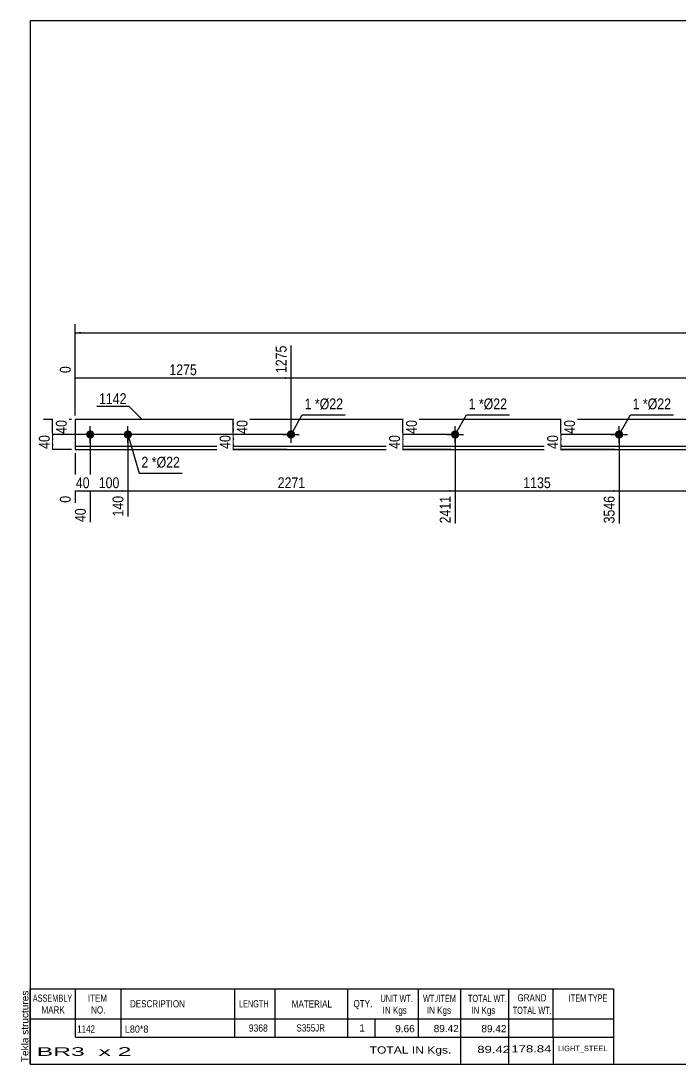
# Model space of a CAD drawing. Header units: millimetres. Extents: x 2 to 405, y 5 to 282.
# Drawn here: x 2.5 to 177.3, y 5 to 282 of the extents above; entities that cross this region are included whole.
import ezdxf

# ---------------------------------------------------------------- set-up
doc = ezdxf.new("R2010")
doc.units = ezdxf.units.MM
doc.styles.add('Arial', font='ARIAL.TTF', dxfattribs={"height": 0.2})
doc.styles.add('Arial Narrow', font='ARIALN.TTF', dxfattribs={"height": 0.2})

# ---------------------------------------------------------------- blocks, each defined once
blk = doc.blocks.new('Unknown-629093424-2029')
at = {"color": 5, "linetype": 'Continuous'}
for p, q in [((405, 282), (5, 282)), ((5, 282), (5, 5)), ((405, 5), (405, 282)), ((5, 5), (405, 5))]:
    blk.add_line(p, q, dxfattribs=at)
at = {"color": 174, "linetype": 'Continuous', "style": 'Arial'}
blk.add_text('Tekla structures', height=1.9102, rotation=90, dxfattribs=at).set_placement((4.5, 5.5))
blk = doc.blocks.new('Part-629093424-1275 - 1228')
at = {"color": 2, "linetype": 'Continuous'}
for p, q in [((52.42, 176.17), (16.92, 176.17)), ((16.92, 176.17), (16.92, 168.97)), ((95.98, 176.17), (52.52, 176.17)), ((139.55, 176.17), (96.08, 176.17)), ((183.11, 176.17), (139.65, 176.17)), ((226.21, 176.17), (183.21, 176.17)), ((269.78, 176.17), (226.31, 176.17)), ((313.34, 176.17), (269.88, 176.17)), ((356.9, 176.17), (313.44, 176.17)), ((392.5, 176.17), (357, 176.17)), ((392.5, 176.17), (392.5, 168.97)), ((16.92, 168.97), (16.92, 168.17)), ((52.42, 168.97), (16.92, 168.97)), ((16.92, 168.17), (52.42, 168.17)), ((95.98, 168.97), (52.52, 168.97)), ((52.52, 168.17), (95.98, 168.17)), ((139.55, 168.97), (96.08, 168.97)), ((96.08, 168.17), (139.55, 168.17)), ((183.11, 168.97), (139.65, 168.97)), ((139.65, 168.17), (183.11, 168.17)), ((226.21, 168.97), (183.21, 168.97)), ((183.21, 168.17), (226.21, 168.17)), ((269.78, 168.97), (226.31, 168.97)), ((226.31, 168.17), (269.78, 168.17)), ((313.34, 168.97), (269.88, 168.97)), ((269.88, 168.17), (313.34, 168.17)), ((356.9, 168.97), (313.44, 168.97)), ((313.44, 168.17), (356.9, 168.17)), ((392.5, 168.97), (357, 168.97)), ((357, 168.17), (392.5, 168.17)), ((392.5, 168.17), (392.5, 168.97))]:
    blk.add_line(p, q, dxfattribs=at)
blk = doc.blocks.new('Bolt-629093424-1277 - 1228')
at = {"linetype": 'Continuous'}
for points in [[(20.92, 171.07, -1), (20.92, 173.27, -1)], [(30.92, 171.07, -1), (30.92, 173.27, -1)]]:
    blk.add_hatch(color=3, dxfattribs=at).paths.add_polyline_path(points)
at = {"color": 3, "linetype": 'Continuous'}
for p, q in [((23.12, 172.17), (18.72, 172.17)), ((20.92, 169.97), (20.92, 174.37)), ((33.12, 172.17), (28.72, 172.17)), ((30.92, 169.97), (30.92, 174.37))]:
    blk.add_line(p, q, dxfattribs=at)
blk = doc.blocks.new('Bolt-629093424-1282 - 1228')
at = {"linetype": 'Continuous'}
blk.add_hatch(color=3, dxfattribs=at).paths.add_polyline_path([(160.28, 172.17, -1), (162.48, 172.17, -1)])
at = {"color": 3, "linetype": 'Continuous'}
for p, q in [((159.18, 172.17), (163.58, 172.17)), ((161.38, 169.97), (161.38, 174.37))]:
    blk.add_line(p, q, dxfattribs=at)
blk = doc.blocks.new('Bolt-629093424-1283 - 1228')
at = {"linetype": 'Continuous'}
blk.add_hatch(color=3, dxfattribs=at).paths.add_polyline_path([(116.72, 172.17, -1), (118.92, 172.17, -1)])
at = {"color": 3, "linetype": 'Continuous'}
for p, q in [((115.62, 172.17), (120.02, 172.17)), ((117.82, 169.97), (117.82, 174.37))]:
    blk.add_line(p, q, dxfattribs=at)
blk = doc.blocks.new('Bolt-629093424-1284 - 1228')
at = {"linetype": 'Continuous'}
blk.add_hatch(color=3, dxfattribs=at).paths.add_polyline_path([(73.15, 172.17, -1), (75.35, 172.17, -1)])
at = {"color": 3, "linetype": 'Continuous'}
for p, q in [((72.05, 172.17), (76.45, 172.17)), ((74.25, 169.97), (74.25, 174.37))]:
    blk.add_line(p, q, dxfattribs=at)
blk = doc.blocks.new('StraightDimension-629093424-1308 - 1228')
at = {"linetype": 'Continuous'}
for points in [[(58.67, 174.67), (58.92, 176.17), (59.17, 174.67)], [(59.17, 173.67), (58.92, 172.17), (58.67, 173.67)]]:
    blk.add_hatch(color=7, dxfattribs=at).paths.add_polyline_path(points)
at = {"color": 7, "linetype": 'Continuous'}
for p, q in [((73.25, 176.17), (56.52, 176.17)), ((58.92, 172.17), (58.92, 176.17)), ((73.25, 172.17), (56.52, 172.17))]:
    blk.add_line(p, q, dxfattribs=at)
at = {"color": 0}
blk.add_wipeout([(63.27, 176.6), (59.07, 176.6), (59.07, 171.74), (63.27, 171.74)], dxfattribs=at)
at = {"color": 3, "style": 'Arial Narrow'}
blk.add_text('40', height=2.863, rotation=90.0002, dxfattribs=at).set_placement((62.67, 172.34))
blk = doc.blocks.new('StraightDimension-629093424-1309 - 1228')
at = {"linetype": 'Continuous'}
for points in [[(58.67, 170.67), (58.92, 172.17), (59.17, 170.67)], [(59.17, 169.67), (58.92, 168.17), (58.67, 169.67)]]:
    blk.add_hatch(color=7, dxfattribs=at).paths.add_polyline_path(points)
at = {"color": 7, "linetype": 'Continuous'}
for p, q in [((73.25, 172.17), (56.67, 172.17)), ((58.92, 168.17), (58.92, 172.17)), ((73.25, 168.17), (56.67, 168.17))]:
    blk.add_line(p, q, dxfattribs=at)
at = {"color": 0}
blk.add_wipeout([(58.77, 172.6), (54.57, 172.6), (54.57, 167.74), (58.77, 167.74)], dxfattribs=at)
at = {"color": 3, "style": 'Arial Narrow'}
blk.add_text('40', height=2.863, rotation=90.0002, dxfattribs=at).set_placement((58.17, 168.34))
blk = doc.blocks.new('StraightDimension-629093424-1378 - 1228')
at = {"linetype": 'Continuous'}
blk.add_hatch(color=7, dxfattribs=at).paths.add_polyline_path([(203.21, 157.42), (204.71, 157.17), (203.21, 156.92)])
at = {"color": 7, "linetype": 'Continuous'}
for p, q in [((161.38, 171.17), (161.38, 148.55)), ((204.71, 171.17), (204.71, 148.55)), ((161.38, 157.17), (204.71, 157.17))]:
    blk.add_line(p, q, dxfattribs=at)
at = {"color": 0}
blk.add_wipeout([(187.3, 157.32), (187.3, 161.52), (178.79, 161.52), (178.79, 157.32)], dxfattribs=at)
at = {"color": 0, "linetype": 'Continuous'}
blk.add_wipeout([(204.11, 156.47), (199.91, 156.47), (199.91, 147.95), (204.11, 147.95)], dxfattribs=at)
at = {"color": 3, "style": 'Arial Narrow'}
blk.add_text('1135', height=2.863, dxfattribs=at).set_placement((179.39, 157.92))
at = {"color": 3, "linetype": 'Continuous', "style": 'Arial Narrow'}
blk.add_text('4682', height=2.863, rotation=90.0002, dxfattribs=at).set_placement((203.51, 148.55))
blk = doc.blocks.new('StraightDimension-629093424-1379 - 1228')
at = {"linetype": 'Continuous'}
blk.add_hatch(color=7, dxfattribs=at).paths.add_polyline_path([(159.88, 157.42), (161.38, 157.17), (159.88, 156.92)])
at = {"color": 7, "linetype": 'Continuous'}
for p, q in [((117.82, 171.17), (117.82, 148.55)), ((161.38, 171.17), (161.38, 148.55)), ((117.82, 157.17), (161.38, 157.17))]:
    blk.add_line(p, q, dxfattribs=at)
at = {"color": 0}
blk.add_wipeout([(143.85, 157.32), (143.85, 161.52), (135.34, 161.52), (135.34, 157.32)], dxfattribs=at)
at = {"color": 0, "linetype": 'Continuous'}
blk.add_wipeout([(160.78, 156.47), (156.58, 156.47), (156.58, 147.95), (160.78, 147.95)], dxfattribs=at)
at = {"color": 3, "style": 'Arial Narrow'}
blk.add_text('1135', height=2.863, dxfattribs=at).set_placement((135.94, 157.92))
at = {"color": 3, "linetype": 'Continuous', "style": 'Arial Narrow'}
blk.add_text('3546', height=2.863, rotation=90.0002, dxfattribs=at).set_placement((160.18, 148.55))
blk = doc.blocks.new('StraightDimension-629093424-1297 - 1228')
at = {"linetype": 'Continuous'}
for points in [[(10.65, 174.67), (10.9, 176.17), (11.15, 174.67)], [(11.15, 173.67), (10.9, 172.17), (10.65, 173.67)]]:
    blk.add_hatch(color=7, dxfattribs=at).paths.add_polyline_path(points)
at = {"color": 7, "linetype": 'Continuous'}
for p, q in [((15.92, 176.17), (8.5, 176.17)), ((10.9, 172.17), (10.9, 176.17)), ((73.25, 172.17), (8.5, 172.17))]:
    blk.add_line(p, q, dxfattribs=at)
at = {"color": 0}
blk.add_wipeout([(15.25, 176.6), (11.05, 176.6), (11.05, 171.74), (15.25, 171.74)], dxfattribs=at)
at = {"color": 3, "style": 'Arial Narrow'}
blk.add_text('40', height=2.863, rotation=90.0002, dxfattribs=at).set_placement((14.65, 172.34))
blk = doc.blocks.new('StraightDimension-629093424-1426 - 1228')
at = {"linetype": 'Continuous'}
for points in [[(18.42, 198.92), (16.92, 199.17), (18.42, 199.42)], [(391, 199.42), (392.5, 199.17), (391, 198.92)]]:
    blk.add_hatch(color=7, dxfattribs=at).paths.add_polyline_path(points)
at = {"color": 7, "linetype": 'Continuous'}
for p, q in [((16.92, 177.17), (16.92, 201.42)), ((392.5, 177.17), (392.5, 201.42)), ((16.92, 199.17), (392.5, 199.17))]:
    blk.add_line(p, q, dxfattribs=at)
at = {"color": 0}
blk.add_wipeout([(208.97, 199.32), (208.97, 203.52), (200.46, 203.52), (200.46, 199.32)], dxfattribs=at)
at = {"color": 3, "style": 'Arial Narrow'}
blk.add_text('9368', height=2.863, dxfattribs=at).set_placement((201.06, 199.92))
blk = doc.blocks.new('StraightDimension-629093424-1298 - 1228')
at = {"linetype": 'Continuous'}
for points in [[(10.65, 170.67), (10.9, 172.17), (11.15, 170.67)], [(11.15, 169.67), (10.9, 168.17), (10.65, 169.67)]]:
    blk.add_hatch(color=7, dxfattribs=at).paths.add_polyline_path(points)
at = {"color": 7, "linetype": 'Continuous'}
for p, q in [((73.25, 172.17), (8.65, 172.17)), ((10.9, 168.17), (10.9, 172.17)), ((15.92, 168.17), (8.65, 168.17))]:
    blk.add_line(p, q, dxfattribs=at)
at = {"color": 0}
blk.add_wipeout([(10.75, 172.6), (6.55, 172.6), (6.55, 167.74), (10.75, 167.74)], dxfattribs=at)
at = {"color": 3, "style": 'Arial Narrow'}
blk.add_text('40', height=2.863, rotation=90.0002, dxfattribs=at).set_placement((10.15, 168.34))
blk = doc.blocks.new('StraightDimension-629093424-1380 - 1228')
at = {"linetype": 'Continuous'}
blk.add_hatch(color=7, dxfattribs=at).paths.add_polyline_path([(116.32, 157.42), (117.82, 157.17), (116.32, 156.92)])
at = {"color": 7, "linetype": 'Continuous'}
for p, q in [((30.92, 171.17), (30.92, 150.38)), ((117.82, 171.17), (117.82, 148.55)), ((30.92, 157.17), (117.82, 157.17))]:
    blk.add_line(p, q, dxfattribs=at)
at = {"color": 0}
blk.add_wipeout([(78.62, 157.32), (78.62, 161.52), (70.11, 161.52), (70.11, 157.32)], dxfattribs=at)
at = {"color": 0, "linetype": 'Continuous'}
blk.add_wipeout([(117.22, 156.47), (113.02, 156.47), (113.02, 147.95), (117.22, 147.95)], dxfattribs=at)
at = {"color": 3, "style": 'Arial Narrow'}
blk.add_text('2271', height=2.863, dxfattribs=at).set_placement((70.71, 157.92))
at = {"color": 3, "linetype": 'Continuous', "style": 'Arial Narrow'}
blk.add_text('2411', height=2.863, rotation=90.0002, dxfattribs=at).set_placement((116.62, 148.55))
blk = doc.blocks.new('StraightDimension-629093424-1316 - 1228')
at = {"linetype": 'Continuous'}
for points in [[(103.67, 174.67), (103.92, 176.17), (104.17, 174.67)], [(104.17, 173.67), (103.92, 172.17), (103.67, 173.67)]]:
    blk.add_hatch(color=7, dxfattribs=at).paths.add_polyline_path(points)
at = {"color": 7, "linetype": 'Continuous'}
for p, q in [((116.82, 176.17), (101.52, 176.17)), ((103.92, 172.17), (103.92, 176.17)), ((116.82, 172.17), (101.52, 172.17))]:
    blk.add_line(p, q, dxfattribs=at)
at = {"color": 0}
blk.add_wipeout([(108.27, 176.6), (104.07, 176.6), (104.07, 171.74), (108.27, 171.74)], dxfattribs=at)
at = {"color": 3, "style": 'Arial Narrow'}
blk.add_text('40', height=2.863, rotation=90.0002, dxfattribs=at).set_placement((107.67, 172.34))
blk = doc.blocks.new('StraightDimension-629093424-1381 - 1228')
at = {"linetype": 'Continuous'}
blk.add_hatch(color=7, dxfattribs=at).paths.add_polyline_path([(29.42, 157.42), (30.92, 157.17), (29.42, 156.92)])
at = {"color": 7, "linetype": 'Continuous'}
for p, q in [((20.92, 171.17), (20.92, 148.91)), ((30.92, 171.17), (30.92, 150.38)), ((20.92, 157.17), (30.92, 157.17))]:
    blk.add_line(p, q, dxfattribs=at)
at = {"color": 0}
blk.add_wipeout([(29.26, 157.32), (29.26, 161.52), (22.58, 161.52), (22.58, 157.32)], dxfattribs=at)
at = {"color": 3, "style": 'Arial Narrow'}
blk.add_text('100', height=2.863, dxfattribs=at).set_placement((23.18, 157.92))
at = {"color": 0, "linetype": 'Continuous'}
blk.add_wipeout([(30.32, 156.47), (26.12, 156.47), (26.12, 149.78), (30.32, 149.78)], dxfattribs=at)
at = {"color": 3, "linetype": 'Continuous', "style": 'Arial Narrow'}
blk.add_text('140', height=2.863, rotation=90.0002, dxfattribs=at).set_placement((29.72, 150.38))
blk = doc.blocks.new('StraightDimension-629093424-1317 - 1228')
at = {"linetype": 'Continuous'}
for points in [[(103.67, 170.67), (103.92, 172.17), (104.17, 170.67)], [(104.17, 169.67), (103.92, 168.17), (103.67, 169.67)]]:
    blk.add_hatch(color=7, dxfattribs=at).paths.add_polyline_path(points)
at = {"color": 7, "linetype": 'Continuous'}
for p, q in [((116.82, 172.17), (101.67, 172.17)), ((103.92, 168.17), (103.92, 172.17)), ((116.82, 168.17), (101.67, 168.17))]:
    blk.add_line(p, q, dxfattribs=at)
at = {"color": 0}
blk.add_wipeout([(103.77, 172.6), (99.57, 172.6), (99.57, 167.74), (103.77, 167.74)], dxfattribs=at)
at = {"color": 3, "style": 'Arial Narrow'}
blk.add_text('40', height=2.863, rotation=90.0002, dxfattribs=at).set_placement((103.17, 168.34))
blk = doc.blocks.new('StraightDimension-629093424-1324 - 1228')
at = {"linetype": 'Continuous'}
for points in [[(145.67, 174.67), (145.92, 176.17), (146.17, 174.67)], [(146.17, 173.67), (145.92, 172.17), (145.67, 173.67)]]:
    blk.add_hatch(color=7, dxfattribs=at).paths.add_polyline_path(points)
at = {"color": 7, "linetype": 'Continuous'}
for p, q in [((160.38, 176.17), (143.52, 176.17)), ((145.92, 172.17), (145.92, 176.17)), ((160.38, 172.17), (143.52, 172.17))]:
    blk.add_line(p, q, dxfattribs=at)
at = {"color": 0}
blk.add_wipeout([(150.27, 176.6), (146.07, 176.6), (146.07, 171.74), (150.27, 171.74)], dxfattribs=at)
at = {"color": 3, "style": 'Arial Narrow'}
blk.add_text('40', height=2.863, rotation=90.0002, dxfattribs=at).set_placement((149.67, 172.34))
blk = doc.blocks.new('StraightDimension-629093424-1325 - 1228')
at = {"linetype": 'Continuous'}
for points in [[(145.67, 170.67), (145.92, 172.17), (146.17, 170.67)], [(146.17, 169.67), (145.92, 168.17), (145.67, 169.67)]]:
    blk.add_hatch(color=7, dxfattribs=at).paths.add_polyline_path(points)
at = {"color": 7, "linetype": 'Continuous'}
for p, q in [((160.38, 172.17), (143.67, 172.17)), ((145.92, 168.17), (145.92, 172.17)), ((160.38, 168.17), (143.67, 168.17))]:
    blk.add_line(p, q, dxfattribs=at)
at = {"color": 0}
blk.add_wipeout([(145.77, 172.6), (141.57, 172.6), (141.57, 167.74), (145.77, 167.74)], dxfattribs=at)
at = {"color": 3, "style": 'Arial Narrow'}
blk.add_text('40', height=2.863, rotation=90.0002, dxfattribs=at).set_placement((145.17, 168.34))
blk = doc.blocks.new('StraightDimension-629093424-1382 - 1228')
at = {"linetype": 'Continuous'}
blk.add_hatch(color=7, dxfattribs=at).paths.add_polyline_path([(19.42, 157.42), (20.92, 157.17), (19.42, 156.92)])
at = {"color": 7, "linetype": 'Continuous'}
for p, q in [((20.92, 171.17), (20.92, 148.91)), ((16.92, 167.17), (16.92, 154.04)), ((16.92, 157.17), (20.92, 157.17))]:
    blk.add_line(p, q, dxfattribs=at)
at = {"color": 0}
blk.add_wipeout([(21.35, 157.32), (21.35, 161.52), (16.49, 161.52), (16.49, 157.32)], dxfattribs=at)
at = {"color": 0, "linetype": 'Continuous'}
blk.add_wipeout([(20.32, 153.17), (16.12, 153.17), (16.12, 148.31), (20.32, 148.31)], dxfattribs=at)
at = {"color": 3, "style": 'Arial Narrow'}
blk.add_text('40', height=2.863, dxfattribs=at).set_placement((17.09, 157.92))
at = {"color": 0, "linetype": 'Continuous'}
blk.add_wipeout([(16.32, 156.47), (12.12, 156.47), (12.12, 153.44), (16.32, 153.44)], dxfattribs=at)
at = {"color": 3, "linetype": 'Continuous', "style": 'Arial Narrow'}
for s, height, p in [('0', 2.86, (15.72, 154.04)), ('40', 2.863, (19.72, 148.91))]:
    blk.add_text(s, height=height, rotation=90.0002, dxfattribs=at).set_placement(p)
blk = doc.blocks.new('StraightDimension-629093424-1416 - 1228')
at = {"linetype": 'Continuous'}
blk.add_hatch(color=7, dxfattribs=at).paths.add_polyline_path([(391, 187.42), (392.5, 187.17), (391, 186.92)])
at = {"color": 7, "linetype": 'Continuous'}
for p, q in [((74.25, 173.17), (74.25, 195.78)), ((392.5, 177.17), (392.5, 195.78)), ((74.25, 187.17), (392.5, 187.17))]:
    blk.add_line(p, q, dxfattribs=at)
at = {"color": 0, "linetype": 'Continuous'}
blk.add_wipeout([(391.9, 196.38), (387.7, 196.38), (387.7, 187.87), (391.9, 187.87)], dxfattribs=at)
at = {"color": 0}
blk.add_wipeout([(237.63, 187.32), (237.63, 191.52), (229.12, 191.52), (229.12, 187.32)], dxfattribs=at)
at = {"color": 3, "linetype": 'Continuous', "style": 'Arial Narrow'}
blk.add_text('9368', height=2.863, rotation=90.0002, dxfattribs=at).set_placement((391.3, 188.47))
at = {"color": 3, "style": 'Arial Narrow'}
blk.add_text('8092', height=2.863, dxfattribs=at).set_placement((229.72, 187.92))
blk = doc.blocks.new('StraightDimension-629093424-1417 - 1228')
at = {"linetype": 'Continuous'}
blk.add_hatch(color=7, dxfattribs=at).paths.add_polyline_path([(72.75, 187.42), (74.25, 187.17), (72.75, 186.92)])
at = {"color": 7, "linetype": 'Continuous'}
for p, q in [((74.25, 173.17), (74.25, 195.78)), ((16.92, 177.17), (16.92, 190.3)), ((16.92, 187.17), (74.25, 187.17))]:
    blk.add_line(p, q, dxfattribs=at)
at = {"color": 0, "linetype": 'Continuous'}
for points in [[(73.65, 196.38), (69.45, 196.38), (69.45, 187.87), (73.65, 187.87)], [(16.32, 190.9), (12.12, 190.9), (12.12, 187.87), (16.32, 187.87)]]:
    blk.add_wipeout(points, dxfattribs=at)
at = {"color": 0}
blk.add_wipeout([(49.84, 187.32), (49.84, 191.52), (41.33, 191.52), (41.33, 187.32)], dxfattribs=at)
at = {"color": 3, "linetype": 'Continuous', "style": 'Arial Narrow'}
for s, height, p in [('1275', 2.863, (73.05, 188.47)), ('0', 2.86, (15.72, 188.47))]:
    blk.add_text(s, height=height, rotation=90.0002, dxfattribs=at).set_placement(p)
at = {"color": 3, "style": 'Arial Narrow'}
blk.add_text('1275', height=2.863, dxfattribs=at).set_placement((41.93, 187.92))
blk = doc.blocks.new('CBS_BOM-629093424-2465')
at = {"color": 7, "linetype": 'Continuous'}
for p, q in [((4.97, 16.97), (4.97, 24.97)), ((4.97, 24.97), (159.89, 24.97)), ((16.97, 16.97), (16.97, 24.97)), ((29.16, 16.97), (29.16, 24.97)), ((59.32, 16.97), (59.32, 24.97)), ((70, 16.97), (70, 24.97)), ((89.32, 16.97), (89.32, 24.97)), ((108.12, 16.97), (108.12, 24.97)), ((119.33, 16.97), (119.33, 24.97)), ((132.12, 16.97), (132.12, 24.97)), ((143.87, 16.97), (143.87, 24.97)), ((159.89, 24.96), (159.89, 16.98)), ((4.97, 16.97), (159.89, 16.97)), ((4.97, 12.17), (4.97, 16.97)), ((16.97, 12.17), (16.97, 16.97)), ((29.16, 12.17), (29.16, 16.97)), ((59.32, 12.17), (59.32, 16.97)), ((70, 12.17), (70, 16.97)), ((89.32, 12.17), (89.32, 16.97)), ((96.58, 12.17), (96.58, 16.97)), ((108.12, 12.17), (108.12, 16.97)), ((119.33, 12.17), (119.33, 16.97)), ((132.12, 12.17), (132.12, 16.97)), ((143.89, 12.17), (143.89, 16.97)), ((159.89, 16.97), (159.89, 12.17)), ((4.97, 4.97), (4.97, 12.15)), ((16.97, 12.17), (159.89, 12.17)), ((119.33, 4.97), (119.33, 12.15)), ((132.12, 4.97), (132.12, 12.15)), ((143.93, 4.97), (143.93, 12.15)), ((159.89, 12.17), (159.89, 4.97)), ((4.97, 4.97), (159.89, 4.97))]:
    blk.add_line(p, q, dxfattribs=at)
at = {"color": 3, "linetype": 'Continuous', "style": 'Arial'}
for s, height, width, p in [('ASSEMBLY', 1.91, 0.7, (5.65, 21.54)), ('ITEM', 1.91, 0.8, (20.3, 21.54)), ('UNIT WT.', 1.91, 0.7, (98.01, 21.47)), ('WT./ITEM', 1.91, 0.7, (109.3, 21.47)), ('TOTAL WT.', 1.91, 0.7, (121.24, 21.47)), ('GRAND', 1.91, 0.8, (134.39, 21.63)), ('ITEM TYPE', 1.91, 0.7, (148.03, 21.55)), ('MARK', 1.91, 0.8, (7.97, 18.41)), ('NO.', 1.91, 0.8, (21.15, 18.41)), ('DESCRIPTION', 1.9102, 0.8, (31.48, 20.04)), ('LENGTH', 1.91, 0.7, (60.43, 20.04)), ('MATERIAL', 1.91, 0.8, (74.45, 19.99)), ('QTY.', 1.91, 0.8, (90.84, 20.07)), ('IN Kgs', 1.91, 0.8, (98.59, 18.33)), ('IN Kgs', 1.91, 0.8, (110.34, 18.33)), ('IN Kgs', 1.91, 0.8, (122.13, 18.33)), ('TOTAL WT.', 1.91, 0.7, (133.13, 18.29))]:
    blk.add_text(s, height=height, dxfattribs=dict(at, width=width)).set_placement(p)
at = {"color": 7, "linetype": 'Continuous', "style": 'Arial'}
for s, width, p in [('1142', 0.8, (17.43, 13.32)), ('L80*8', 0.9, (30.1, 13.32)), ('9368', 0.85, (63.04, 13.6)), ('S355JR', 0.8, (75.69, 13.63))]:
    blk.add_text(s, height=1.91, dxfattribs=dict(at, width=width)).set_placement(p)
for s, p in [('1', (92.41, 13.63)), ('9.66', (101.92, 13.44)), ('89.42', (112.14, 13.47)), ('89.42', (124.81, 13.44))]:
    blk.add_text(s, height=1.91, dxfattribs=at).set_placement(p)
at = {"color": 6, "linetype": 'Continuous', "style": 'Arial'}
for s, height, width, p in [('BR3  x 2', 2.292, 2.05, (6.69, 7.16)), ('TOTAL IN Kgs.', 1.9102, 1.2, (95.13, 7.77)), ('89.42', 1.91, 1.3, (123.72, 7.92)), ('178.84', 1.91, 1.3, (132.79, 8.08))]:
    blk.add_text(s, height=height, dxfattribs=dict(at, width=width)).set_placement(p)
blk.add_text('LIGHT_STEEL', height=1.4135, dxfattribs=at).set_placement((145.14, 8.42))
blk = doc.blocks.new('Mark-629093424-1429 - 1228')
at = {"color": 0}
blk.add_wipeout([(30.56, 180.25), (30.56, 183.25), (23.25, 183.25), (23.25, 180.25)], dxfattribs=at)
blk.add_wipeout([(30.56, 180.25), (30.56, 183.25), (23.25, 183.25), (23.25, 180.25)], dxfattribs=at)
at = {"color": 7, "linetype": 'Continuous'}
for p in [(22.65, 179.65), (34.69, 176.12)]:
    blk.add_line(p, (31.16, 179.65), dxfattribs=at)
at = {"color": 3, "style": 'Arial Narrow'}
blk.add_text('1142', height=2.863, dxfattribs=at).set_placement((23.25, 180.25))
blk = doc.blocks.new('Mark-629093424-1436 - 1228')
at = {"color": 7, "linetype": 'Continuous'}
blk.add_line((33.92, 161.87), (45.34, 161.87), dxfattribs=at)
at = {"color": 0}
blk.add_wipeout([(36.35, 163.37), (36.35, 166.37), (34.52, 166.37), (34.52, 163.37)], dxfattribs=at)
blk.add_wipeout([(36.35, 163.37), (36.35, 166.37), (34.52, 166.37), (34.52, 163.37)], dxfattribs=at)
at = {"color": 7, "linetype": 'Continuous'}
blk.add_line((30.92, 172.17), (33.92, 161.87), dxfattribs=at)
at = {"color": 0}
blk.add_wipeout([(38.53, 163.37), (38.53, 166.37), (37.25, 166.37), (37.25, 163.37)], dxfattribs=at)
blk.add_wipeout([(38.53, 163.37), (38.53, 166.37), (37.25, 166.37), (37.25, 163.37)], dxfattribs=at)
at = {"color": 3, "style": 'Arial Narrow'}
blk.add_text('2', height=2.86, dxfattribs=at).set_placement((34.52, 163.37))
at = {"color": 0}
blk.add_wipeout([(44.74, 163.37), (44.74, 166.37), (38.53, 166.37), (38.53, 163.37)], dxfattribs=at)
blk.add_wipeout([(44.74, 163.37), (44.74, 166.37), (38.53, 166.37), (38.53, 163.37)], dxfattribs=at)
at = {"color": 3, "style": 'Arial Narrow'}
for s, height, p in [('*', 2.86, (37.25, 163.37)), ('Ø22', 2.863, (38.53, 163.37))]:
    blk.add_text(s, height=height, dxfattribs=at).set_placement(p)
blk = doc.blocks.new('Mark-629093424-1441 - 1228')
at = {"color": 7, "linetype": 'Continuous'}
for p, q in [((161.38, 172.17), (164.38, 177.36)), ((164.38, 177.36), (175.8, 177.36))]:
    blk.add_line(p, q, dxfattribs=at)
at = {"color": 0}
blk.add_wipeout([(166.81, 178.86), (166.81, 181.86), (164.98, 181.86), (164.98, 178.86)], dxfattribs=at)
blk.add_wipeout([(166.81, 178.86), (166.81, 181.86), (164.98, 181.86), (164.98, 178.86)], dxfattribs=at)
blk.add_wipeout([(168.99, 178.86), (168.99, 181.86), (167.71, 181.86), (167.71, 178.86)], dxfattribs=at)
blk.add_wipeout([(168.99, 178.86), (168.99, 181.86), (167.71, 181.86), (167.71, 178.86)], dxfattribs=at)
at = {"color": 3, "style": 'Arial Narrow'}
blk.add_text('1', height=2.86, dxfattribs=at).set_placement((164.98, 178.86))
at = {"color": 0}
blk.add_wipeout([(175.2, 178.86), (175.2, 181.86), (168.99, 181.86), (168.99, 178.86)], dxfattribs=at)
blk.add_wipeout([(175.2, 178.86), (175.2, 181.86), (168.99, 181.86), (168.99, 178.86)], dxfattribs=at)
at = {"color": 3, "style": 'Arial Narrow'}
for s, height, p in [('*', 2.86, (167.71, 178.86)), ('Ø22', 2.863, (168.99, 178.86))]:
    blk.add_text(s, height=height, dxfattribs=at).set_placement(p)
blk = doc.blocks.new('Mark-629093424-1442 - 1228')
at = {"color": 7, "linetype": 'Continuous'}
for p, q in [((117.82, 172.17), (120.82, 177.36)), ((120.82, 177.36), (132.24, 177.36))]:
    blk.add_line(p, q, dxfattribs=at)
at = {"color": 0}
blk.add_wipeout([(123.24, 178.86), (123.24, 181.86), (121.42, 181.86), (121.42, 178.86)], dxfattribs=at)
blk.add_wipeout([(123.24, 178.86), (123.24, 181.86), (121.42, 181.86), (121.42, 178.86)], dxfattribs=at)
blk.add_wipeout([(125.42, 178.86), (125.42, 181.86), (124.14, 181.86), (124.14, 178.86)], dxfattribs=at)
blk.add_wipeout([(125.42, 178.86), (125.42, 181.86), (124.14, 181.86), (124.14, 178.86)], dxfattribs=at)
at = {"color": 3, "style": 'Arial Narrow'}
blk.add_text('1', height=2.86, dxfattribs=at).set_placement((121.42, 178.86))
at = {"color": 0}
blk.add_wipeout([(131.64, 178.86), (131.64, 181.86), (125.42, 181.86), (125.42, 178.86)], dxfattribs=at)
blk.add_wipeout([(131.64, 178.86), (131.64, 181.86), (125.42, 181.86), (125.42, 178.86)], dxfattribs=at)
at = {"color": 3, "style": 'Arial Narrow'}
for s, height, p in [('*', 2.86, (124.14, 178.86)), ('Ø22', 2.863, (125.42, 178.86))]:
    blk.add_text(s, height=height, dxfattribs=at).set_placement(p)
blk = doc.blocks.new('Mark-629093424-1443 - 1228')
at = {"color": 7, "linetype": 'Continuous'}
for p, q in [((74.25, 172.17), (77.25, 177.36)), ((77.25, 177.36), (88.67, 177.36))]:
    blk.add_line(p, q, dxfattribs=at)
at = {"color": 0}
blk.add_wipeout([(79.68, 178.86), (79.68, 181.86), (77.85, 181.86), (77.85, 178.86)], dxfattribs=at)
blk.add_wipeout([(79.68, 178.86), (79.68, 181.86), (77.85, 181.86), (77.85, 178.86)], dxfattribs=at)
blk.add_wipeout([(81.86, 178.86), (81.86, 181.86), (80.58, 181.86), (80.58, 178.86)], dxfattribs=at)
blk.add_wipeout([(81.86, 178.86), (81.86, 181.86), (80.58, 181.86), (80.58, 178.86)], dxfattribs=at)
at = {"color": 3, "style": 'Arial Narrow'}
blk.add_text('1', height=2.86, dxfattribs=at).set_placement((77.85, 178.86))
at = {"color": 0}
blk.add_wipeout([(88.07, 178.86), (88.07, 181.86), (81.86, 181.86), (81.86, 178.86)], dxfattribs=at)
blk.add_wipeout([(88.07, 178.86), (88.07, 181.86), (81.86, 181.86), (81.86, 178.86)], dxfattribs=at)
at = {"color": 3, "style": 'Arial Narrow'}
for s, height, p in [('*', 2.86, (80.58, 178.86)), ('Ø22', 2.863, (81.86, 178.86))]:
    blk.add_text(s, height=height, dxfattribs=at).set_placement(p)

msp = doc.modelspace()

# ---------------------------------------------------------------- block references
for name in ['Unknown-629093424-2029', 'Part-629093424-1275 - 1228', 'Bolt-629093424-1277 - 1228', 'Bolt-629093424-1284 - 1228', 'Bolt-629093424-1283 - 1228', 'Bolt-629093424-1282 - 1228', 'CBS_BOM-629093424-2465']:
    msp.add_blockref(name, (0, 0))

# ---------------------------------------------------------------- next in the draw order: block references
for name in ['StraightDimension-629093424-1308 - 1228', 'StraightDimension-629093424-1378 - 1228']:
    msp.add_blockref(name, (0, 0))

# ---------------------------------------------------------------- next in the draw order: block references
for name in ['StraightDimension-629093424-1309 - 1228', 'StraightDimension-629093424-1379 - 1228']:
    msp.add_blockref(name, (0, 0))

# ---------------------------------------------------------------- next in the draw order: block references
msp.add_blockref('StraightDimension-629093424-1297 - 1228', (0, 0))

# ---------------------------------------------------------------- next in the draw order: block references
for name in ['StraightDimension-629093424-1426 - 1228', 'StraightDimension-629093424-1298 - 1228']:
    msp.add_blockref(name, (0, 0))

# ---------------------------------------------------------------- next in the draw order: block references
for name in ['StraightDimension-629093424-1324 - 1228', 'StraightDimension-629093424-1380 - 1228']:
    msp.add_blockref(name, (0, 0))

# ---------------------------------------------------------------- next in the draw order: block references
for name in ['StraightDimension-629093424-1316 - 1228', 'StraightDimension-629093424-1325 - 1228', 'StraightDimension-629093424-1381 - 1228']:
    msp.add_blockref(name, (0, 0))

# ---------------------------------------------------------------- next in the draw order: block references
for name in ['StraightDimension-629093424-1317 - 1228', 'StraightDimension-629093424-1382 - 1228']:
    msp.add_blockref(name, (0, 0))

# ---------------------------------------------------------------- next in the draw order: block references
msp.add_blockref('StraightDimension-629093424-1416 - 1228', (0, 0))

# ---------------------------------------------------------------- next in the draw order: block references
for name in ['StraightDimension-629093424-1417 - 1228', 'Mark-629093424-1442 - 1228', 'Mark-629093424-1441 - 1228']:
    msp.add_blockref(name, (0, 0))

# ---------------------------------------------------------------- next in the draw order: block references
for name in ['Mark-629093424-1429 - 1228', 'Mark-629093424-1443 - 1228', 'Mark-629093424-1436 - 1228']:
    msp.add_blockref(name, (0, 0))

doc.saveas('drawing.dxf')
